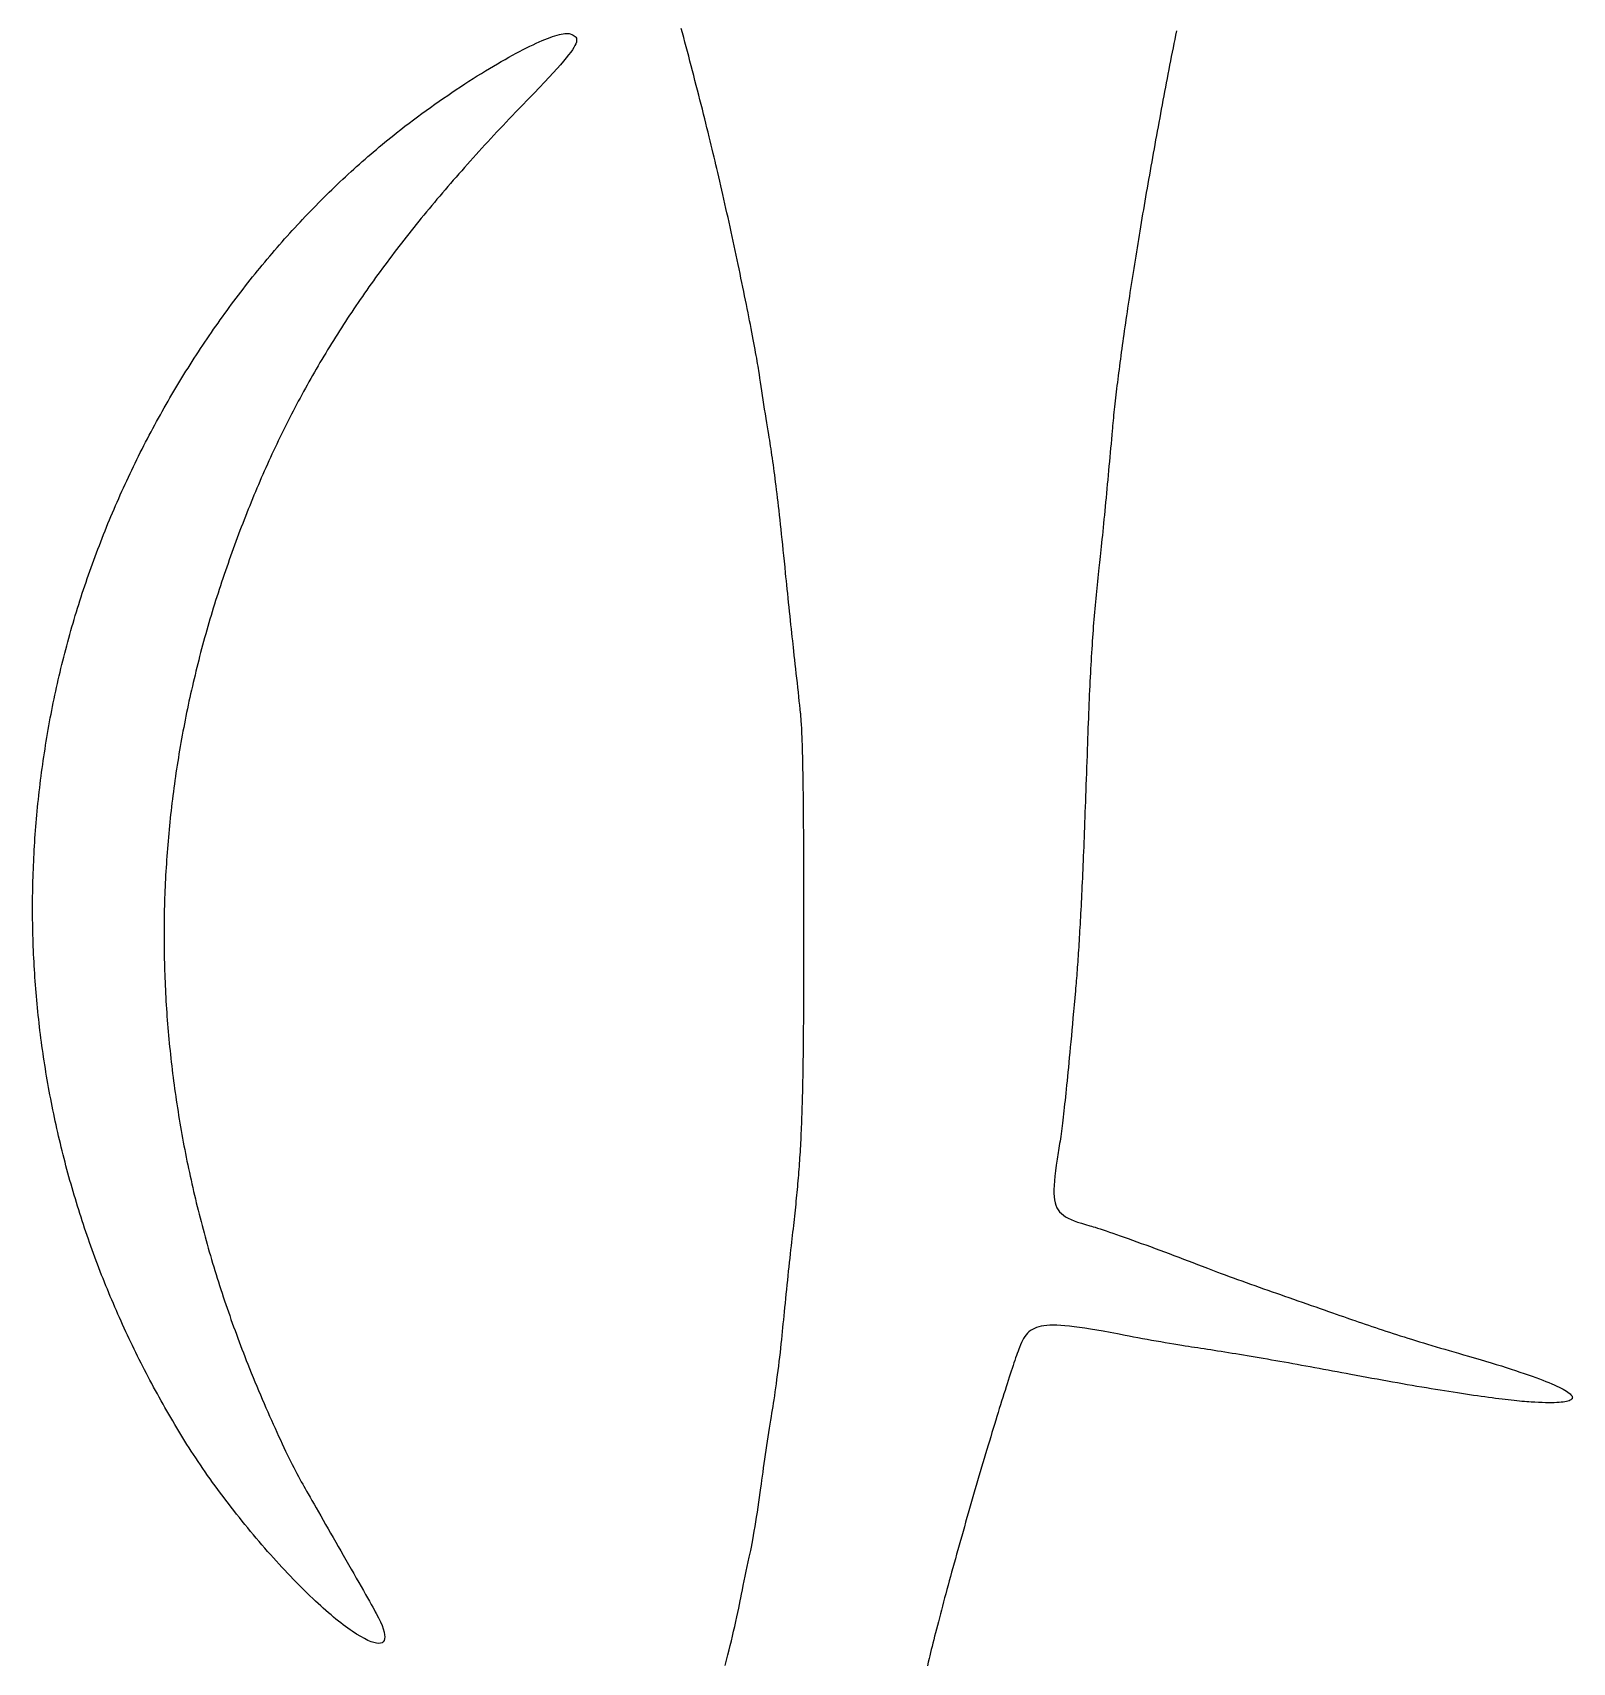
# Model space of a CAD drawing. Header units: millimetres. Extents: x 0 to 300, y 0 to 300.
# Drawn here: x 56 to 115, y 102.6 to 165 of the extents above; entities that cross this region are included whole.
import ezdxf

# ---------------------------------------------------------------- set-up
doc = ezdxf.new("R2010")
doc.units = ezdxf.units.MM
doc.layers.add('IC_DELIKLER', color=5, linetype='Continuous')

msp = doc.modelspace()

# ---------------------------------------------------------------- linework, layer by layer
at = {"layer": 'IC_DELIKLER'}
msp.add_lwpolyline([(68.249, 103.769), (68.165, 103.826), (68.079, 103.886), (67.992, 103.95), (67.903, 104.016), (67.813, 104.085), (67.721, 104.158), (67.628, 104.233), (67.533, 104.31), (67.438, 104.391), (67.341, 104.474), (67.243, 104.559), (67.143, 104.647), (67.043, 104.737), (66.942, 104.83), (66.839, 104.925), (66.736, 105.022), (66.632, 105.122), (66.527, 105.223), (66.422, 105.327), (66.316, 105.432), (66.209, 105.539), (66.101, 105.649), (65.994, 105.759), (65.885, 105.872), (65.777, 105.986), (65.668, 106.102), (65.558, 106.22), (65.449, 106.339), (65.339, 106.459), (65.23, 106.581), (65.12, 106.704), (65.01, 106.828), (64.9, 106.953), (64.791, 107.079), (64.682, 107.207), (64.572, 107.335), (64.463, 107.464), (64.355, 107.594), (64.247, 107.725), (64.139, 107.856), (64.032, 107.988), (63.926, 108.121), (63.82, 108.254), (63.714, 108.388), (63.61, 108.522), (63.506, 108.656), (63.403, 108.791), (63.301, 108.926), (63.2, 109.061), (63.1, 109.196), (63.002, 109.331), (62.904, 109.466), (62.807, 109.601), (62.712, 109.735), (62.618, 109.87), (62.525, 110.004), (62.434, 110.138), (62.344, 110.271), (62.256, 110.404), (62.169, 110.536), (62.084, 110.667), (62.001, 110.798), (61.921, 110.925), (61.842, 111.053), (61.763, 111.18), (61.685, 111.308), (61.607, 111.436), (61.53, 111.564), (61.453, 111.692), (61.377, 111.821), (61.301, 111.95), (61.226, 112.079), (61.151, 112.208), (61.077, 112.338), (61.003, 112.468), (60.93, 112.598), (60.858, 112.728), (60.786, 112.858), (60.714, 112.989), (60.643, 113.12), (60.573, 113.251), (60.503, 113.382), (60.434, 113.513), (60.365, 113.645), (60.297, 113.777), (60.229, 113.909), (60.162, 114.041), (60.095, 114.174), (60.029, 114.307), (59.963, 114.439), (59.898, 114.573), (59.833, 114.706), (59.769, 114.839), (59.706, 114.973), (59.643, 115.107), (59.58, 115.241), (59.518, 115.375), (59.457, 115.51), (59.396, 115.644), (59.336, 115.779), (59.276, 115.914), (59.217, 116.049), (59.158, 116.185), (59.1, 116.32), (59.042, 116.456), (58.985, 116.592), (58.928, 116.728), (58.872, 116.864), (58.817, 117.001), (58.762, 117.138), (58.707, 117.274), (58.653, 117.411), (58.6, 117.548), (58.547, 117.686), (58.495, 117.823), (58.443, 117.961), (58.392, 118.099), (58.341, 118.237), (58.291, 118.375), (58.241, 118.513), (58.192, 118.652), (58.144, 118.79), (58.096, 118.929), (58.048, 119.068), (58.001, 119.207), (57.955, 119.347), (57.909, 119.486), (57.864, 119.626), (57.819, 119.765), (57.775, 119.905), (57.731, 120.045), (57.688, 120.185), (57.645, 120.326), (57.603, 120.466), (57.562, 120.607), (57.521, 120.748), (57.48, 120.889), (57.44, 121.03), (57.401, 121.171), (57.362, 121.312), (57.324, 121.454), (57.286, 121.595), (57.249, 121.737), (57.212, 121.879), (57.176, 122.021), (57.141, 122.163), (57.106, 122.305), (57.071, 122.447), (57.037, 122.59), (57.004, 122.733), (56.971, 122.875), (56.939, 123.018), (56.907, 123.161), (56.876, 123.304), (56.845, 123.448), (56.815, 123.591), (56.785, 123.734), (56.756, 123.878), (56.728, 124.022), (56.7, 124.165), (56.673, 124.309), (56.646, 124.453), (56.62, 124.598), (56.594, 124.742), (56.569, 124.886), (56.544, 125.031), (56.52, 125.175), (56.496, 125.32), (56.474, 125.465), (56.451, 125.609), (56.429, 125.754), (56.408, 125.899), (56.387, 126.045), (56.367, 126.19), (56.347, 126.335), (56.328, 126.481), (56.309, 126.626), (56.291, 126.772), (56.274, 126.917), (56.257, 127.063), (56.241, 127.209), (56.225, 127.355), (56.21, 127.501), (56.195, 127.647), (56.181, 127.794), (56.167, 127.94), (56.154, 128.086), (56.142, 128.233), (56.13, 128.379), (56.118, 128.526), (56.108, 128.672), (56.097, 128.819), (56.088, 128.966), (56.078, 129.113), (56.07, 129.26), (56.062, 129.407), (56.054, 129.554), (56.047, 129.701), (56.041, 129.848), (56.035, 129.995), (56.03, 130.143), (56.025, 130.29), (56.021, 130.438), (56.017, 130.585), (56.014, 130.733), (56.012, 130.88), (56.01, 131.028), (56.009, 131.176), (56.008, 131.323), (56.008, 131.471), (56.008, 131.619), (56.009, 131.767), (56.01, 131.915), (56.012, 132.063), (56.015, 132.211), (56.018, 132.359), (56.022, 132.507), (56.026, 132.655), (56.031, 132.804), (56.036, 132.952), (56.042, 133.1), (56.049, 133.249), (56.056, 133.397), (56.063, 133.545), (56.071, 133.694), (56.08, 133.842), (56.089, 133.991), (56.099, 134.139), (56.11, 134.288), (56.121, 134.436), (56.132, 134.585), (56.144, 134.733), (56.157, 134.882), (56.17, 135.031), (56.184, 135.179), (56.199, 135.328), (56.214, 135.476), (56.229, 135.625), (56.245, 135.774), (56.262, 135.923), (56.279, 136.071), (56.297, 136.22), (56.315, 136.369), (56.334, 136.518), (56.354, 136.666), (56.374, 136.815), (56.394, 136.964), (56.416, 137.113), (56.437, 137.261), (56.46, 137.41), (56.483, 137.559), (56.506, 137.708), (56.53, 137.856), (56.555, 138.005), (56.58, 138.154), (56.606, 138.303), (56.632, 138.451), (56.659, 138.6), (56.686, 138.747), (56.714, 138.894), (56.742, 139.04), (56.771, 139.187), (56.801, 139.333), (56.831, 139.48), (56.862, 139.626), (56.893, 139.772), (56.925, 139.918), (56.958, 140.064), (56.991, 140.21), (57.025, 140.356), (57.059, 140.501), (57.094, 140.647), (57.129, 140.792), (57.165, 140.937), (57.202, 141.082), (57.239, 141.227), (57.277, 141.372), (57.315, 141.517), (57.354, 141.661), (57.394, 141.805), (57.434, 141.95), (57.475, 142.094), (57.516, 142.238), (57.558, 142.381), (57.6, 142.525), (57.643, 142.668), (57.686, 142.811), (57.73, 142.954), (57.775, 143.097), (57.82, 143.24), (57.866, 143.383), (57.912, 143.525), (57.959, 143.667), (58.006, 143.809), (58.054, 143.951), (58.103, 144.093), (58.152, 144.234), (58.201, 144.375), (58.252, 144.516), (58.302, 144.657), (58.353, 144.798), (58.405, 144.938), (58.457, 145.079), (58.51, 145.219), (58.564, 145.358), (58.617, 145.498), (58.672, 145.637), (58.727, 145.777), (58.782, 145.916), (58.838, 146.054), (58.895, 146.193), (58.952, 146.331), (59.01, 146.469), (59.068, 146.607), (59.126, 146.745), (59.185, 146.882), (59.245, 147.019), (59.305, 147.156), (59.366, 147.293), (59.427, 147.429), (59.489, 147.565), (59.551, 147.701), (59.614, 147.837), (59.677, 147.972), (59.741, 148.107), (59.805, 148.242), (59.87, 148.376), (59.935, 148.511), (60.001, 148.645), (60.067, 148.778), (60.134, 148.912), (60.201, 149.045), (60.269, 149.178), (60.337, 149.311), (60.406, 149.443), (60.475, 149.575), (60.545, 149.707), (60.615, 149.838), (60.686, 149.97), (60.757, 150.1), (60.829, 150.231), (60.901, 150.361), (60.973, 150.491), (61.047, 150.621), (61.12, 150.75), (61.194, 150.879), (61.269, 151.008), (61.344, 151.136), (61.419, 151.265), (61.495, 151.392), (61.571, 151.52), (61.648, 151.647), (61.726, 151.774), (61.803, 151.9), (61.882, 152.026), (61.96, 152.152), (62.039, 152.277), (62.119, 152.402), (62.199, 152.527), (62.28, 152.651), (62.361, 152.775), (62.442, 152.899), (62.524, 153.022), (62.606, 153.145), (62.689, 153.268), (62.772, 153.39), (62.856, 153.512), (62.94, 153.634), (63.025, 153.755), (63.11, 153.876), (63.195, 153.996), (63.281, 154.116), (63.367, 154.235), (63.454, 154.355), (63.541, 154.474), (63.629, 154.592), (63.717, 154.71), (63.805, 154.828), (63.894, 154.945), (63.983, 155.062), (64.073, 155.178), (64.163, 155.294), (64.254, 155.41), (64.345, 155.525), (64.436, 155.64), (64.528, 155.755), (64.62, 155.869), (64.713, 155.982), (64.806, 156.095), (64.9, 156.208), (64.993, 156.32), (65.088, 156.432), (65.182, 156.544), (65.277, 156.655), (65.373, 156.765), (65.469, 156.875), (65.565, 156.985), (65.662, 157.094), (65.759, 157.203), (65.856, 157.312), (65.954, 157.419), (66.053, 157.527), (66.151, 157.634), (66.25, 157.74), (66.35, 157.846), (66.449, 157.952), (66.55, 158.057), (66.65, 158.162), (66.751, 158.266), (66.853, 158.37), (66.954, 158.473), (67.056, 158.576), (67.159, 158.678), (67.262, 158.78), (67.365, 158.881), (67.468, 158.982), (67.572, 159.082), (67.677, 159.182), (67.781, 159.281), (67.887, 159.38), (67.992, 159.479), (68.098, 159.576), (68.204, 159.674), (68.31, 159.77), (68.417, 159.867), (68.524, 159.963), (68.632, 160.058), (68.74, 160.153), (68.848, 160.247), (68.957, 160.34), (69.066, 160.434), (69.175, 160.526), (69.285, 160.618), (69.395, 160.71), (69.505, 160.801), (69.616, 160.891), (69.727, 160.981), (69.838, 161.071), (69.95, 161.16), (70.109, 161.284), (70.269, 161.409), (70.43, 161.532), (70.592, 161.655), (70.755, 161.777), (70.919, 161.897), (71.083, 162.017), (71.247, 162.135), (71.412, 162.253), (71.577, 162.369), (71.741, 162.483), (71.906, 162.596), (72.07, 162.708), (72.234, 162.817), (72.396, 162.925), (72.559, 163.032), (72.72, 163.136), (72.88, 163.238), (73.039, 163.338), (73.196, 163.436), (73.352, 163.532), (73.506, 163.626), (73.659, 163.717), (73.809, 163.805), (73.958, 163.891), (74.104, 163.974), (74.248, 164.055), (74.389, 164.133), (74.527, 164.208), (74.663, 164.28), (74.796, 164.348), (74.925, 164.414), (75.051, 164.476), (75.174, 164.535), (75.293, 164.591), (75.409, 164.643), (75.521, 164.692), (75.628, 164.737), (75.732, 164.778), (75.831, 164.815), (75.926, 164.849), (76.016, 164.878), (76.102, 164.904), (76.183, 164.925), (76.258, 164.942), (76.329, 164.955), (76.394, 164.963), (76.454, 164.967), (76.508, 164.966), (76.556, 164.961), (76.598, 164.95), (76.657, 164.93), (76.709, 164.907), (76.753, 164.881), (76.789, 164.852), (76.816, 164.819), (76.835, 164.781), (76.844, 164.738), (76.844, 164.69), (76.834, 164.636), (76.813, 164.574), (76.781, 164.505), (76.738, 164.429), (76.684, 164.344), (76.618, 164.249), (76.539, 164.145), (76.448, 164.031), (76.344, 163.906), (76.226, 163.77), (76.094, 163.621), (75.948, 163.46), (75.787, 163.286), (75.612, 163.099), (75.42, 162.897), (75.214, 162.68), (74.991, 162.448), (74.751, 162.2), (74.628, 162.073), (74.507, 161.947), (74.386, 161.82), (74.265, 161.694), (74.146, 161.568), (74.027, 161.443), (73.909, 161.318), (73.792, 161.193), (73.675, 161.068), (73.56, 160.943), (73.445, 160.819), (73.33, 160.695), (73.217, 160.571), (73.104, 160.448), (72.992, 160.324), (72.88, 160.201), (72.77, 160.078), (72.66, 159.955), (72.551, 159.832), (72.442, 159.71), (72.334, 159.588), (72.227, 159.465), (72.121, 159.344), (72.015, 159.222), (71.91, 159.1), (71.805, 158.979), (71.702, 158.857), (71.599, 158.736), (71.496, 158.615), (71.395, 158.494), (71.294, 158.373), (71.193, 158.252), (71.094, 158.132), (70.995, 158.011), (70.896, 157.891), (70.799, 157.771), (70.701, 157.65), (70.605, 157.53), (70.509, 157.41), (70.414, 157.29), (70.319, 157.17), (70.226, 157.05), (70.132, 156.93), (70.04, 156.81), (69.948, 156.691), (69.856, 156.571), (69.765, 156.451), (69.675, 156.332), (69.585, 156.212), (69.496, 156.092), (69.408, 155.973), (69.32, 155.853), (69.233, 155.733), (69.146, 155.614), (69.06, 155.494), (68.975, 155.374), (68.89, 155.255), (68.805, 155.135), (68.722, 155.015), (68.638, 154.895), (68.556, 154.775), (68.474, 154.655), (68.392, 154.535), (68.311, 154.415), (68.231, 154.295), (68.151, 154.175), (68.071, 154.055), (67.992, 153.934), (67.914, 153.814), (67.836, 153.693), (67.759, 153.572), (67.682, 153.452), (67.606, 153.331), (67.53, 153.21), (67.455, 153.088), (67.381, 152.967), (67.306, 152.846), (67.233, 152.724), (67.159, 152.602), (67.087, 152.48), (67.015, 152.358), (66.943, 152.236), (66.872, 152.114), (66.801, 151.991), (66.731, 151.868), (66.661, 151.745), (66.591, 151.622), (66.523, 151.499), (66.454, 151.375), (66.386, 151.251), (66.319, 151.127), (66.252, 151.003), (66.185, 150.879), (66.119, 150.754), (66.053, 150.629), (65.988, 150.504), (65.923, 150.378), (65.858, 150.253), (65.794, 150.127), (65.731, 150.001), (65.668, 149.874), (65.605, 149.747), (65.542, 149.62), (65.481, 149.493), (65.419, 149.365), (65.358, 149.237), (65.297, 149.109), (65.237, 148.98), (65.177, 148.851), (65.117, 148.722), (65.058, 148.593), (64.999, 148.463), (64.941, 148.333), (64.883, 148.202), (64.825, 148.071), (64.768, 147.94), (64.711, 147.808), (64.654, 147.676), (64.598, 147.544), (64.542, 147.411), (64.486, 147.278), (64.431, 147.144), (64.376, 147.01), (64.322, 146.876), (64.268, 146.741), (64.214, 146.606), (64.16, 146.47), (64.107, 146.334), (64.054, 146.197), (64.001, 146.06), (63.949, 145.923), (63.897, 145.785), (63.845, 145.647), (63.794, 145.508), (63.743, 145.369), (63.692, 145.229), (63.642, 145.089), (63.592, 144.949), (63.542, 144.807), (63.492, 144.666), (63.443, 144.524), (63.394, 144.381), (63.345, 144.238), (63.296, 144.094), (63.248, 143.95), (63.201, 143.809), (63.155, 143.667), (63.109, 143.526), (63.063, 143.384), (63.019, 143.243), (62.974, 143.101), (62.93, 142.959), (62.887, 142.817), (62.844, 142.675), (62.802, 142.533), (62.76, 142.391), (62.719, 142.249), (62.678, 142.106), (62.638, 141.964), (62.598, 141.821), (62.559, 141.679), (62.52, 141.536), (62.482, 141.393), (62.444, 141.251), (62.406, 141.108), (62.37, 140.965), (62.333, 140.822), (62.298, 140.679), (62.262, 140.536), (62.228, 140.392), (62.193, 140.249), (62.16, 140.106), (62.126, 139.962), (62.093, 139.819), (62.061, 139.675), (62.029, 139.532), (61.998, 139.388), (61.967, 139.244), (61.937, 139.101), (61.907, 138.957), (61.878, 138.813), (61.85, 138.669), (61.821, 138.525), (61.794, 138.381), (61.766, 138.236), (61.74, 138.092), (61.713, 137.948), (61.688, 137.804), (61.662, 137.659), (61.638, 137.515), (61.613, 137.37), (61.59, 137.226), (61.567, 137.081), (61.544, 136.936), (61.522, 136.792), (61.5, 136.647), (61.479, 136.502), (61.458, 136.357), (61.438, 136.213), (61.418, 136.068), (61.399, 135.923), (61.38, 135.778), (61.362, 135.633), (61.344, 135.487), (61.327, 135.342), (61.311, 135.197), (61.294, 135.052), (61.279, 134.907), (61.264, 134.761), (61.249, 134.616), (61.235, 134.471), (61.221, 134.325), (61.208, 134.18), (61.195, 134.034), (61.183, 133.889), (61.171, 133.743), (61.16, 133.598), (61.15, 133.452), (61.139, 133.306), (61.13, 133.161), (61.121, 133.015), (61.112, 132.869), (61.104, 132.724), (61.096, 132.578), (61.089, 132.432), (61.082, 132.286), (61.076, 132.14), (61.071, 131.995), (61.065, 131.849), (61.061, 131.703), (61.057, 131.557), (61.053, 131.411), (61.05, 131.265), (61.047, 131.119), (61.045, 130.973), (61.044, 130.827), (61.042, 130.681), (61.042, 130.535), (61.042, 130.389), (61.042, 130.243), (61.043, 130.097), (61.044, 129.951), (61.046, 129.804), (61.049, 129.658), (61.051, 129.512), (61.055, 129.366), (61.059, 129.22), (61.063, 129.074), (61.068, 128.928), (61.073, 128.782), (61.079, 128.635), (61.086, 128.489), (61.093, 128.343), (61.1, 128.197), (61.108, 128.051), (61.116, 127.905), (61.125, 127.758), (61.134, 127.612), (61.144, 127.466), (61.155, 127.32), (61.166, 127.174), (61.177, 127.028), (61.189, 126.882), (61.201, 126.735), (61.214, 126.589), (61.228, 126.443), (61.242, 126.297), (61.256, 126.151), (61.271, 126.005), (61.286, 125.859), (61.302, 125.713), (61.319, 125.567), (61.335, 125.421), (61.353, 125.275), (61.371, 125.129), (61.389, 124.983), (61.408, 124.837), (61.427, 124.691), (61.447, 124.545), (61.468, 124.399), (61.489, 124.253), (61.51, 124.107), (61.532, 123.962), (61.554, 123.816), (61.577, 123.67), (61.601, 123.524), (61.625, 123.378), (61.649, 123.233), (61.674, 123.087), (61.699, 122.941), (61.725, 122.796), (61.752, 122.65), (61.778, 122.505), (61.806, 122.359), (61.834, 122.214), (61.862, 122.068), (61.891, 121.923), (61.92, 121.777), (61.95, 121.632), (61.981, 121.487), (62.012, 121.341), (62.043, 121.196), (62.075, 121.051), (62.107, 120.906), (62.14, 120.76), (62.174, 120.615), (62.208, 120.47), (62.242, 120.325), (62.277, 120.18), (62.312, 120.035), (62.348, 119.891), (62.384, 119.746), (62.421, 119.601), (62.459, 119.456), (62.497, 119.312), (62.535, 119.167), (62.574, 119.022), (62.613, 118.878), (62.653, 118.733), (62.694, 118.589), (62.734, 118.445), (62.776, 118.3), (62.818, 118.156), (62.86, 118.012), (62.903, 117.868), (62.946, 117.723), (62.99, 117.579), (63.035, 117.435), (63.079, 117.292), (63.125, 117.148), (63.171, 117.004), (63.217, 116.86), (63.264, 116.717), (63.311, 116.573), (63.359, 116.429), (63.408, 116.286), (63.456, 116.143), (63.506, 115.999), (63.556, 115.856), (63.606, 115.713), (63.657, 115.57), (63.708, 115.427), (63.76, 115.284), (63.812, 115.141), (63.865, 114.998), (63.919, 114.855), (63.972, 114.712), (64.027, 114.57), (64.082, 114.427), (64.137, 114.285), (64.193, 114.142), (64.249, 114), (64.317, 113.83), (64.385, 113.661), (64.454, 113.492), (64.523, 113.323), (64.593, 113.155), (64.663, 112.988), (64.733, 112.822), (64.803, 112.656), (64.874, 112.492), (64.944, 112.329), (65.014, 112.168), (65.084, 112.008), (65.154, 111.85), (65.224, 111.694), (65.293, 111.541), (65.362, 111.389), (65.431, 111.24), (65.499, 111.094), (65.566, 110.95), (65.633, 110.809), (65.699, 110.671), (65.764, 110.537), (65.828, 110.405), (65.891, 110.278), (65.953, 110.154), (66.014, 110.033), (66.074, 109.917), (66.133, 109.805), (66.19, 109.697), (66.246, 109.593), (66.3, 109.494), (66.353, 109.4), (66.396, 109.325), (66.446, 109.237), (66.503, 109.137), (66.566, 109.026), (66.635, 108.905), (66.709, 108.776), (66.787, 108.638), (66.87, 108.493), (66.956, 108.342), (67.046, 108.185), (67.138, 108.024), (67.232, 107.859), (67.327, 107.692), (67.424, 107.524), (67.521, 107.354), (67.617, 107.185), (67.714, 107.016), (67.809, 106.85), (67.909, 106.675), (68.01, 106.498), (68.11, 106.322), (68.21, 106.147), (68.308, 105.974), (68.405, 105.805), (68.498, 105.64), (68.589, 105.48), (68.676, 105.327), (68.758, 105.18), (68.836, 105.043), (68.908, 104.914), (68.974, 104.797), (69.034, 104.69), (69.086, 104.596), (69.131, 104.516), (69.167, 104.45), (69.256, 104.281), (69.331, 104.126), (69.392, 103.983), (69.439, 103.854), (69.472, 103.738), (69.492, 103.636), (69.498, 103.547), (69.491, 103.471), (69.471, 103.41), (69.438, 103.362), (69.392, 103.328), (69.334, 103.307), (69.262, 103.301), (69.178, 103.309), (69.082, 103.332), (68.973, 103.368), (68.852, 103.419), (68.719, 103.484), (68.574, 103.564), (68.417, 103.659), (68.249, 103.769)], close=True, dxfattribs=at)
for points in [[(82.539, 102.454), (82.588, 102.655), (82.638, 102.858), (82.687, 103.057), (82.729, 103.226), (82.772, 103.402), (82.815, 103.584), (82.859, 103.768), (82.901, 103.952), (82.943, 104.135), (82.983, 104.313), (83.02, 104.484), (83.055, 104.645), (83.086, 104.795), (83.114, 104.931), (83.137, 105.05), (83.164, 105.191), (83.195, 105.349), (83.229, 105.518), (83.265, 105.697), (83.303, 105.881), (83.341, 106.067), (83.38, 106.251), (83.418, 106.43), (83.455, 106.599), (83.49, 106.757), (83.513, 106.864), (83.538, 106.987), (83.564, 107.124), (83.592, 107.272), (83.621, 107.432), (83.65, 107.6), (83.679, 107.775), (83.709, 107.956), (83.739, 108.142), (83.769, 108.33), (83.797, 108.519), (83.825, 108.708), (83.852, 108.895), (83.878, 109.078), (83.902, 109.257), (83.921, 109.399), (83.941, 109.548), (83.962, 109.703), (83.985, 109.863), (84.008, 110.027), (84.032, 110.195), (84.056, 110.364), (84.081, 110.536), (84.107, 110.707), (84.132, 110.879), (84.158, 111.049), (84.183, 111.216), (84.209, 111.381), (84.234, 111.541), (84.258, 111.697), (84.282, 111.846), (84.305, 111.989), (84.327, 112.124), (84.348, 112.25), (84.368, 112.37), (84.389, 112.499), (84.41, 112.636), (84.431, 112.781), (84.453, 112.932), (84.475, 113.088), (84.497, 113.249), (84.519, 113.414), (84.541, 113.582), (84.563, 113.753), (84.585, 113.925), (84.606, 114.097), (84.627, 114.269), (84.647, 114.441), (84.666, 114.61), (84.684, 114.777), (84.702, 114.94), (84.718, 115.099), (84.734, 115.252), (84.748, 115.4), (84.761, 115.541), (84.775, 115.689), (84.79, 115.844), (84.806, 116.004), (84.822, 116.168), (84.839, 116.336), (84.856, 116.508), (84.874, 116.681), (84.892, 116.857), (84.91, 117.033), (84.929, 117.209), (84.947, 117.384), (84.965, 117.558), (84.984, 117.729), (85.002, 117.897), (85.02, 118.062), (85.037, 118.222), (85.054, 118.376), (85.071, 118.525), (85.087, 118.666), (85.102, 118.8), (85.117, 118.928), (85.132, 119.054), (85.146, 119.179), (85.16, 119.302), (85.173, 119.424), (85.186, 119.544), (85.199, 119.662), (85.212, 119.78), (85.224, 119.896), (85.236, 120.012), (85.248, 120.126), (85.259, 120.24), (85.27, 120.353), (85.281, 120.465), (85.292, 120.577), (85.302, 120.688), (85.312, 120.798), (85.322, 120.909), (85.331, 121.019), (85.341, 121.129), (85.35, 121.239), (85.358, 121.35), (85.367, 121.46), (85.375, 121.571), (85.383, 121.682), (85.391, 121.793), (85.398, 121.905), (85.406, 122.018), (85.413, 122.131), (85.42, 122.246), (85.426, 122.361), (85.433, 122.477), (85.439, 122.594), (85.445, 122.713), (85.45, 122.833), (85.456, 122.954), (85.461, 123.076), (85.466, 123.201), (85.471, 123.327), (85.476, 123.454), (85.481, 123.584), (85.485, 123.715), (85.489, 123.849), (85.493, 123.984), (85.497, 124.122), (85.501, 124.262), (85.504, 124.405), (85.508, 124.55), (85.511, 124.698), (85.514, 124.848), (85.517, 125.001), (85.52, 125.157), (85.522, 125.316), (85.525, 125.478), (85.527, 125.644), (85.529, 125.812), (85.531, 125.984), (85.533, 126.159), (85.535, 126.338), (85.537, 126.521), (85.538, 126.707), (85.54, 126.897), (85.541, 127.091), (85.542, 127.289), (85.543, 127.491), (85.544, 127.697), (85.545, 127.907), (85.546, 128.122), (85.547, 128.341), (85.547, 128.565), (85.548, 128.793), (85.549, 129.027), (85.549, 129.265), (85.549, 129.508), (85.55, 129.756), (85.55, 130.009), (85.55, 130.267), (85.55, 130.531), (85.55, 130.8), (85.55, 131.078), (85.55, 131.35), (85.55, 131.616), (85.549, 131.877), (85.549, 132.133), (85.549, 132.383), (85.548, 132.628), (85.547, 132.868), (85.547, 133.103), (85.546, 133.332), (85.545, 133.556), (85.544, 133.776), (85.543, 133.99), (85.542, 134.199), (85.541, 134.403), (85.539, 134.603), (85.538, 134.797), (85.537, 134.987), (85.535, 135.172), (85.533, 135.352), (85.532, 135.527), (85.53, 135.698), (85.528, 135.865), (85.526, 136.027), (85.524, 136.184), (85.521, 136.337), (85.519, 136.485), (85.517, 136.629), (85.514, 136.769), (85.511, 136.905), (85.509, 137.036), (85.506, 137.163), (85.503, 137.286), (85.5, 137.405), (85.497, 137.52), (85.494, 137.631), (85.49, 137.738), (85.487, 137.841), (85.483, 137.94), (85.48, 138.036), (85.476, 138.127), (85.472, 138.215), (85.468, 138.3), (85.464, 138.38), (85.46, 138.457), (85.455, 138.531), (85.451, 138.601), (85.446, 138.667), (85.442, 138.73), (85.437, 138.79), (85.432, 138.847), (85.427, 138.9), (85.422, 138.95), (85.407, 139.088), (85.391, 139.237), (85.374, 139.395), (85.356, 139.561), (85.338, 139.733), (85.318, 139.909), (85.299, 140.089), (85.279, 140.27), (85.259, 140.451), (85.239, 140.631), (85.22, 140.807), (85.201, 140.979), (85.183, 141.144), (85.165, 141.302), (85.149, 141.45), (85.135, 141.574), (85.12, 141.708), (85.104, 141.85), (85.088, 142), (85.071, 142.156), (85.054, 142.317), (85.036, 142.483), (85.018, 142.652), (85, 142.823), (84.982, 142.996), (84.964, 143.169), (84.946, 143.341), (84.929, 143.511), (84.911, 143.679), (84.895, 143.843), (84.879, 144.001), (84.863, 144.154), (84.849, 144.3), (84.826, 144.529), (84.803, 144.752), (84.781, 144.969), (84.759, 145.18), (84.738, 145.386), (84.717, 145.587), (84.697, 145.783), (84.676, 145.974), (84.656, 146.159), (84.636, 146.34), (84.617, 146.517), (84.598, 146.689), (84.579, 146.856), (84.56, 147.019), (84.541, 147.179), (84.523, 147.334), (84.504, 147.485), (84.486, 147.633), (84.468, 147.777), (84.45, 147.918), (84.433, 148.055), (84.415, 148.189), (84.397, 148.32), (84.38, 148.448), (84.362, 148.574), (84.345, 148.697), (84.327, 148.817), (84.31, 148.935), (84.292, 149.051), (84.275, 149.164), (84.257, 149.276), (84.239, 149.385), (84.221, 149.494), (84.203, 149.6), (84.179, 149.741), (84.154, 149.893), (84.128, 150.054), (84.101, 150.222), (84.073, 150.395), (84.045, 150.572), (84.017, 150.75), (83.989, 150.928), (83.962, 151.105), (83.936, 151.278), (83.911, 151.446), (83.887, 151.607), (83.864, 151.759), (83.844, 151.9), (83.834, 151.973), (83.822, 152.051), (83.808, 152.135), (83.794, 152.224), (83.778, 152.319), (83.761, 152.419), (83.742, 152.524), (83.723, 152.634), (83.702, 152.748), (83.681, 152.867), (83.658, 152.991), (83.634, 153.118), (83.609, 153.25), (83.583, 153.385), (83.557, 153.524), (83.529, 153.667), (83.501, 153.813), (83.471, 153.962), (83.441, 154.114), (83.41, 154.27), (83.379, 154.428), (83.346, 154.588), (83.313, 154.751), (83.28, 154.916), (83.245, 155.083), (83.211, 155.253), (83.175, 155.424), (83.139, 155.596), (83.103, 155.77), (83.066, 155.945), (83.029, 156.122), (82.992, 156.299), (82.954, 156.477), (82.915, 156.656), (82.877, 156.835), (82.838, 157.015), (82.799, 157.195), (82.76, 157.374), (82.721, 157.554), (82.682, 157.733), (82.643, 157.912), (82.603, 158.09), (82.564, 158.267), (82.524, 158.444), (82.485, 158.619), (82.446, 158.793), (82.407, 158.965), (82.368, 159.136), (82.329, 159.305), (82.29, 159.472), (82.252, 159.637), (82.214, 159.8), (82.182, 159.937), (82.149, 160.078), (82.114, 160.224), (82.078, 160.374), (82.04, 160.529), (82.002, 160.687), (81.962, 160.848), (81.922, 161.013), (81.88, 161.181), (81.837, 161.352), (81.794, 161.526), (81.75, 161.702), (81.705, 161.88), (81.66, 162.06), (81.614, 162.241), (81.567, 162.424), (81.521, 162.608), (81.473, 162.793), (81.426, 162.978), (81.378, 163.164), (81.33, 163.35), (81.282, 163.535), (81.233, 163.721), (81.185, 163.906), (81.137, 164.09), (81.089, 164.273), (81.041, 164.454), (80.994, 164.634), (80.947, 164.812), (80.9, 164.989), (80.854, 165.162)], [(99.818, 165.07), (99.785, 164.906), (99.753, 164.741), (99.72, 164.576), (99.687, 164.411), (99.655, 164.245), (99.622, 164.079), (99.59, 163.913), (99.558, 163.746), (99.525, 163.58), (99.493, 163.412), (99.461, 163.245), (99.429, 163.077), (99.397, 162.909), (99.365, 162.741), (99.333, 162.573), (99.302, 162.405), (99.27, 162.236), (99.239, 162.067), (99.207, 161.899), (99.176, 161.73), (99.145, 161.561), (99.114, 161.393), (99.083, 161.224), (99.052, 161.055), (99.022, 160.887), (98.991, 160.718), (98.961, 160.55), (98.93, 160.381), (98.9, 160.213), (98.87, 160.045), (98.841, 159.877), (98.811, 159.71), (98.782, 159.543), (98.752, 159.376), (98.723, 159.209), (98.694, 159.042), (98.665, 158.876), (98.637, 158.71), (98.608, 158.545), (98.58, 158.38), (98.552, 158.215), (98.524, 158.051), (98.497, 157.887), (98.469, 157.724), (98.442, 157.562), (98.415, 157.399), (98.388, 157.238), (98.362, 157.077), (98.336, 156.916), (98.309, 156.756), (98.284, 156.597), (98.258, 156.439), (98.233, 156.281), (98.207, 156.124), (98.183, 155.967), (98.158, 155.812), (98.134, 155.657), (98.109, 155.503), (98.086, 155.349), (98.062, 155.197), (98.039, 155.045), (98.016, 154.894), (97.993, 154.745), (97.97, 154.596), (97.948, 154.448), (97.926, 154.301), (97.905, 154.155), (97.883, 154.01), (97.862, 153.866), (97.842, 153.723), (97.821, 153.582), (97.801, 153.441), (97.781, 153.301), (97.762, 153.163), (97.743, 153.026), (97.724, 152.89), (97.706, 152.755), (97.687, 152.621), (97.67, 152.489), (97.652, 152.358), (97.635, 152.228), (97.619, 152.1), (97.602, 151.973), (97.586, 151.847), (97.571, 151.723), (97.555, 151.6), (97.54, 151.479), (97.526, 151.359), (97.512, 151.24), (97.498, 151.123), (97.485, 151.008), (97.472, 150.894), (97.459, 150.782), (97.447, 150.671), (97.435, 150.562), (97.424, 150.455), (97.413, 150.349), (97.402, 150.245), (97.392, 150.142), (97.383, 150.041), (97.373, 149.943), (97.365, 149.845), (97.356, 149.75), (97.342, 149.587), (97.327, 149.421), (97.313, 149.254), (97.298, 149.085), (97.282, 148.914), (97.267, 148.742), (97.251, 148.57), (97.235, 148.396), (97.219, 148.222), (97.203, 148.048), (97.187, 147.874), (97.171, 147.701), (97.155, 147.528), (97.138, 147.356), (97.122, 147.185), (97.106, 147.015), (97.09, 146.848), (97.073, 146.682), (97.057, 146.518), (97.042, 146.357), (97.026, 146.198), (97.01, 146.042), (96.995, 145.89), (96.98, 145.741), (96.965, 145.596), (96.951, 145.455), (96.937, 145.318), (96.923, 145.185), (96.909, 145.058), (96.896, 144.935), (96.884, 144.818), (96.871, 144.706), (96.859, 144.6), (96.848, 144.5), (96.833, 144.37), (96.819, 144.239), (96.805, 144.109), (96.791, 143.979), (96.778, 143.849), (96.764, 143.719), (96.751, 143.588), (96.738, 143.458), (96.726, 143.326), (96.714, 143.194), (96.702, 143.062), (96.69, 142.929), (96.679, 142.795), (96.667, 142.66), (96.656, 142.525), (96.645, 142.388), (96.635, 142.25), (96.624, 142.111), (96.614, 141.97), (96.604, 141.828), (96.594, 141.685), (96.585, 141.54), (96.575, 141.393), (96.566, 141.244), (96.557, 141.094), (96.548, 140.942), (96.539, 140.787), (96.531, 140.631), (96.522, 140.472), (96.514, 140.31), (96.506, 140.147), (96.497, 139.981), (96.489, 139.812), (96.482, 139.64), (96.474, 139.466), (96.466, 139.289), (96.459, 139.109), (96.451, 138.926), (96.444, 138.739), (96.437, 138.55), (96.429, 138.357), (96.422, 138.161), (96.415, 137.961), (96.408, 137.757), (96.401, 137.55), (96.393, 137.314), (96.385, 137.082), (96.377, 136.853), (96.37, 136.628), (96.362, 136.406), (96.354, 136.187), (96.347, 135.971), (96.339, 135.759), (96.332, 135.55), (96.324, 135.344), (96.316, 135.142), (96.309, 134.942), (96.302, 134.745), (96.294, 134.552), (96.287, 134.361), (96.279, 134.174), (96.272, 133.989), (96.265, 133.807), (96.257, 133.629), (96.25, 133.453), (96.243, 133.279), (96.235, 133.109), (96.228, 132.941), (96.221, 132.776), (96.214, 132.613), (96.206, 132.453), (96.199, 132.296), (96.192, 132.141), (96.185, 131.989), (96.177, 131.839), (96.17, 131.691), (96.163, 131.546), (96.155, 131.403), (96.148, 131.263), (96.141, 131.124), (96.133, 130.988), (96.126, 130.855), (96.119, 130.723), (96.111, 130.593), (96.104, 130.466), (96.097, 130.341), (96.089, 130.217), (96.082, 130.096), (96.074, 129.977), (96.067, 129.859), (96.059, 129.743), (96.051, 129.629), (96.044, 129.517), (96.036, 129.407), (96.028, 129.299), (96.021, 129.192), (96.013, 129.087), (96.005, 128.983), (95.997, 128.881), (95.989, 128.78), (95.981, 128.682), (95.973, 128.584), (95.965, 128.488), (95.957, 128.393), (95.949, 128.3), (95.925, 128.028), (95.901, 127.765), (95.878, 127.51), (95.856, 127.263), (95.834, 127.023), (95.813, 126.791), (95.793, 126.567), (95.773, 126.349), (95.753, 126.139), (95.734, 125.936), (95.715, 125.739), (95.697, 125.549), (95.68, 125.365), (95.662, 125.187), (95.645, 125.015), (95.629, 124.849), (95.613, 124.688), (95.597, 124.533), (95.581, 124.383), (95.566, 124.238), (95.551, 124.097), (95.536, 123.962), (95.522, 123.83), (95.507, 123.704), (95.493, 123.581), (95.479, 123.462), (95.466, 123.346), (95.452, 123.234), (95.438, 123.126), (95.425, 123.021), (95.412, 122.918), (95.398, 122.819), (95.385, 122.722), (95.372, 122.627), (95.359, 122.535), (95.345, 122.445), (95.332, 122.356), (95.319, 122.269), (95.305, 122.184), (95.292, 122.1), (95.252, 121.849), (95.216, 121.616), (95.186, 121.4), (95.161, 121.2), (95.142, 121.015), (95.129, 120.844), (95.123, 120.688), (95.123, 120.544), (95.13, 120.412), (95.145, 120.292), (95.168, 120.182), (95.199, 120.081), (95.238, 119.99), (95.287, 119.907), (95.344, 119.831), (95.411, 119.762), (95.488, 119.698), (95.575, 119.639), (95.673, 119.585), (95.782, 119.534), (95.902, 119.485), (96.033, 119.438), (96.176, 119.392), (96.332, 119.347), (96.501, 119.3), (96.56, 119.284), (96.63, 119.263), (96.71, 119.238), (96.8, 119.209), (96.9, 119.177), (97.009, 119.141), (97.125, 119.101), (97.25, 119.059), (97.382, 119.013), (97.521, 118.965), (97.666, 118.914), (97.817, 118.86), (97.974, 118.805), (98.135, 118.747), (98.301, 118.687), (98.471, 118.625), (98.644, 118.562), (98.819, 118.498), (98.998, 118.432), (99.178, 118.366), (99.359, 118.298), (99.541, 118.23), (99.724, 118.161), (99.907, 118.092), (100.089, 118.023), (100.269, 117.954), (100.449, 117.886), (100.626, 117.817), (100.8, 117.749), (100.9, 117.711), (101.01, 117.669), (101.13, 117.623), (101.257, 117.575), (101.393, 117.525), (101.535, 117.472), (101.683, 117.418), (101.836, 117.361), (101.994, 117.303), (102.156, 117.245), (102.32, 117.185), (102.487, 117.125), (102.654, 117.065), (102.823, 117.004), (102.991, 116.944), (103.158, 116.885), (103.323, 116.827), (103.486, 116.77), (103.645, 116.714), (103.8, 116.66), (103.963, 116.604), (104.129, 116.546), (104.298, 116.487), (104.469, 116.428), (104.64, 116.368), (104.812, 116.309), (104.983, 116.249), (105.152, 116.19), (105.318, 116.132), (105.481, 116.075), (105.64, 116.02), (105.794, 115.966), (105.941, 115.915), (106.082, 115.866), (106.215, 115.819), (106.339, 115.776), (106.453, 115.736), (106.557, 115.699), (106.65, 115.667), (106.781, 115.621), (106.911, 115.576), (107.042, 115.53), (107.173, 115.485), (107.305, 115.441), (107.437, 115.396), (107.57, 115.352), (107.704, 115.307), (107.839, 115.263), (107.975, 115.219), (108.113, 115.174), (108.252, 115.13), (108.393, 115.085), (108.536, 115.04), (108.68, 114.994), (108.827, 114.949), (108.976, 114.903), (109.128, 114.856), (109.282, 114.809), (109.439, 114.762), (109.599, 114.714), (109.762, 114.666), (109.928, 114.616), (110.097, 114.566), (110.27, 114.516), (110.447, 114.464), (110.627, 114.412), (110.812, 114.359), (111, 114.305), (111.227, 114.239), (111.447, 114.175), (111.661, 114.111), (111.869, 114.049), (112.07, 113.988), (112.264, 113.927), (112.452, 113.868), (112.634, 113.81), (112.809, 113.752), (112.977, 113.696), (113.138, 113.641), (113.293, 113.588), (113.442, 113.535), (113.583, 113.483), (113.718, 113.433), (113.847, 113.384), (113.968, 113.336), (114.083, 113.289), (114.191, 113.243), (114.292, 113.199), (114.386, 113.156), (114.474, 113.114), (114.555, 113.074), (114.628, 113.035), (114.695, 112.997), (114.755, 112.96), (114.808, 112.925), (114.855, 112.891), (114.894, 112.859), (114.926, 112.828), (114.951, 112.798), (114.969, 112.77), (114.98, 112.743), (114.984, 112.717), (114.981, 112.693), (114.971, 112.671), (114.954, 112.65), (114.929, 112.631), (114.897, 112.613), (114.859, 112.596), (114.813, 112.581), (114.759, 112.568), (114.699, 112.556), (114.631, 112.546), (114.556, 112.538), (114.474, 112.531), (114.384, 112.526), (114.287, 112.522), (114.182, 112.52), (114.071, 112.52), (113.951, 112.521), (113.825, 112.524), (113.691, 112.529), (113.549, 112.536), (113.4, 112.544), (113.319, 112.549), (113.234, 112.555), (113.145, 112.563), (113.052, 112.571), (112.955, 112.58), (112.853, 112.59), (112.748, 112.601), (112.639, 112.613), (112.525, 112.625), (112.409, 112.639), (112.288, 112.654), (112.164, 112.669), (112.036, 112.686), (111.905, 112.703), (111.771, 112.721), (111.633, 112.74), (111.492, 112.759), (111.347, 112.78), (111.2, 112.801), (111.049, 112.823), (110.896, 112.846), (110.74, 112.87), (110.58, 112.894), (110.418, 112.919), (110.254, 112.945), (110.086, 112.972), (109.916, 112.999), (109.744, 113.027), (109.569, 113.056), (109.392, 113.086), (109.213, 113.116), (109.031, 113.147), (108.847, 113.178), (108.661, 113.21), (108.474, 113.243), (108.284, 113.276), (108.092, 113.31), (107.899, 113.345), (107.703, 113.38), (107.507, 113.416), (107.308, 113.452), (107.108, 113.489), (106.907, 113.526), (106.704, 113.564), (106.5, 113.603), (106.325, 113.636), (106.15, 113.668), (105.975, 113.701), (105.801, 113.734), (105.628, 113.766), (105.456, 113.797), (105.284, 113.829), (105.113, 113.86), (104.943, 113.891), (104.773, 113.922), (104.605, 113.952), (104.438, 113.982), (104.272, 114.012), (104.107, 114.042), (103.943, 114.071), (103.78, 114.099), (103.619, 114.128), (103.459, 114.155), (103.301, 114.183), (103.144, 114.21), (102.988, 114.237), (102.834, 114.263), (102.682, 114.289), (102.531, 114.314), (102.383, 114.339), (102.236, 114.363), (102.09, 114.387), (101.947, 114.411), (101.806, 114.434), (101.667, 114.457), (101.53, 114.479), (101.395, 114.5), (101.262, 114.521), (101.132, 114.541), (101.004, 114.561), (100.878, 114.581), (100.755, 114.599), (100.634, 114.617), (100.516, 114.635), (100.4, 114.652), (100.285, 114.669), (100.158, 114.689), (100.021, 114.711), (99.874, 114.735), (99.719, 114.76), (99.557, 114.788), (99.389, 114.816), (99.218, 114.846), (99.043, 114.877), (98.867, 114.908), (98.691, 114.94), (98.515, 114.972), (98.342, 115.004), (98.173, 115.036), (98.008, 115.067), (97.85, 115.098), (97.555, 115.155), (97.276, 115.207), (97.013, 115.256), (96.764, 115.3), (96.529, 115.339), (96.308, 115.374), (96.1, 115.405), (95.904, 115.431), (95.721, 115.452), (95.55, 115.469), (95.39, 115.481), (95.241, 115.488), (95.102, 115.49), (94.973, 115.488), (94.853, 115.48), (94.742, 115.468), (94.639, 115.45), (94.544, 115.427), (94.457, 115.399), (94.376, 115.366), (94.302, 115.327), (94.234, 115.284), (94.171, 115.234), (94.113, 115.18), (94.059, 115.119), (94.01, 115.054), (93.964, 114.982), (93.921, 114.905), (93.88, 114.822), (93.842, 114.734), (93.805, 114.639), (93.778, 114.567), (93.75, 114.491), (93.721, 114.41), (93.691, 114.325), (93.66, 114.235), (93.628, 114.141), (93.594, 114.043), (93.56, 113.941), (93.525, 113.835), (93.488, 113.725), (93.451, 113.612), (93.413, 113.495), (93.374, 113.374), (93.334, 113.25), (93.293, 113.123), (93.252, 112.992), (93.209, 112.858), (93.167, 112.722), (93.123, 112.583), (93.079, 112.44), (93.034, 112.296), (92.988, 112.148), (92.942, 111.998), (92.895, 111.846), (92.848, 111.692), (92.801, 111.535), (92.753, 111.377), (92.704, 111.216), (92.655, 111.054), (92.606, 110.89), (92.557, 110.724), (92.507, 110.557), (92.457, 110.389), (92.407, 110.219), (92.356, 110.048), (92.305, 109.876), (92.255, 109.703), (92.204, 109.529), (92.153, 109.354), (92.102, 109.179), (92.051, 109.003), (91.999, 108.827), (91.948, 108.65), (91.898, 108.473), (91.847, 108.296), (91.796, 108.119), (91.745, 107.942), (91.695, 107.765), (91.645, 107.588), (91.595, 107.412), (91.546, 107.237), (91.496, 107.062), (91.447, 106.887), (91.399, 106.714), (91.351, 106.541), (91.303, 106.369), (91.256, 106.199), (91.209, 106.03), (91.163, 105.862), (91.118, 105.695), (91.073, 105.531), (91.028, 105.367), (90.984, 105.206), (90.941, 105.046), (90.899, 104.889), (90.858, 104.733), (90.817, 104.58), (90.777, 104.428), (90.738, 104.28), (90.699, 104.133), (90.662, 103.99), (90.625, 103.849), (90.59, 103.711), (90.555, 103.576), (90.522, 103.443), (90.489, 103.314), (90.458, 103.189), (90.428, 103.066), (90.399, 102.947), (90.371, 102.831), (90.344, 102.72), (90.312, 102.581), (90.28, 102.442)]]:
    msp.add_lwpolyline(points, dxfattribs=at)

doc.saveas('drawing.dxf')
